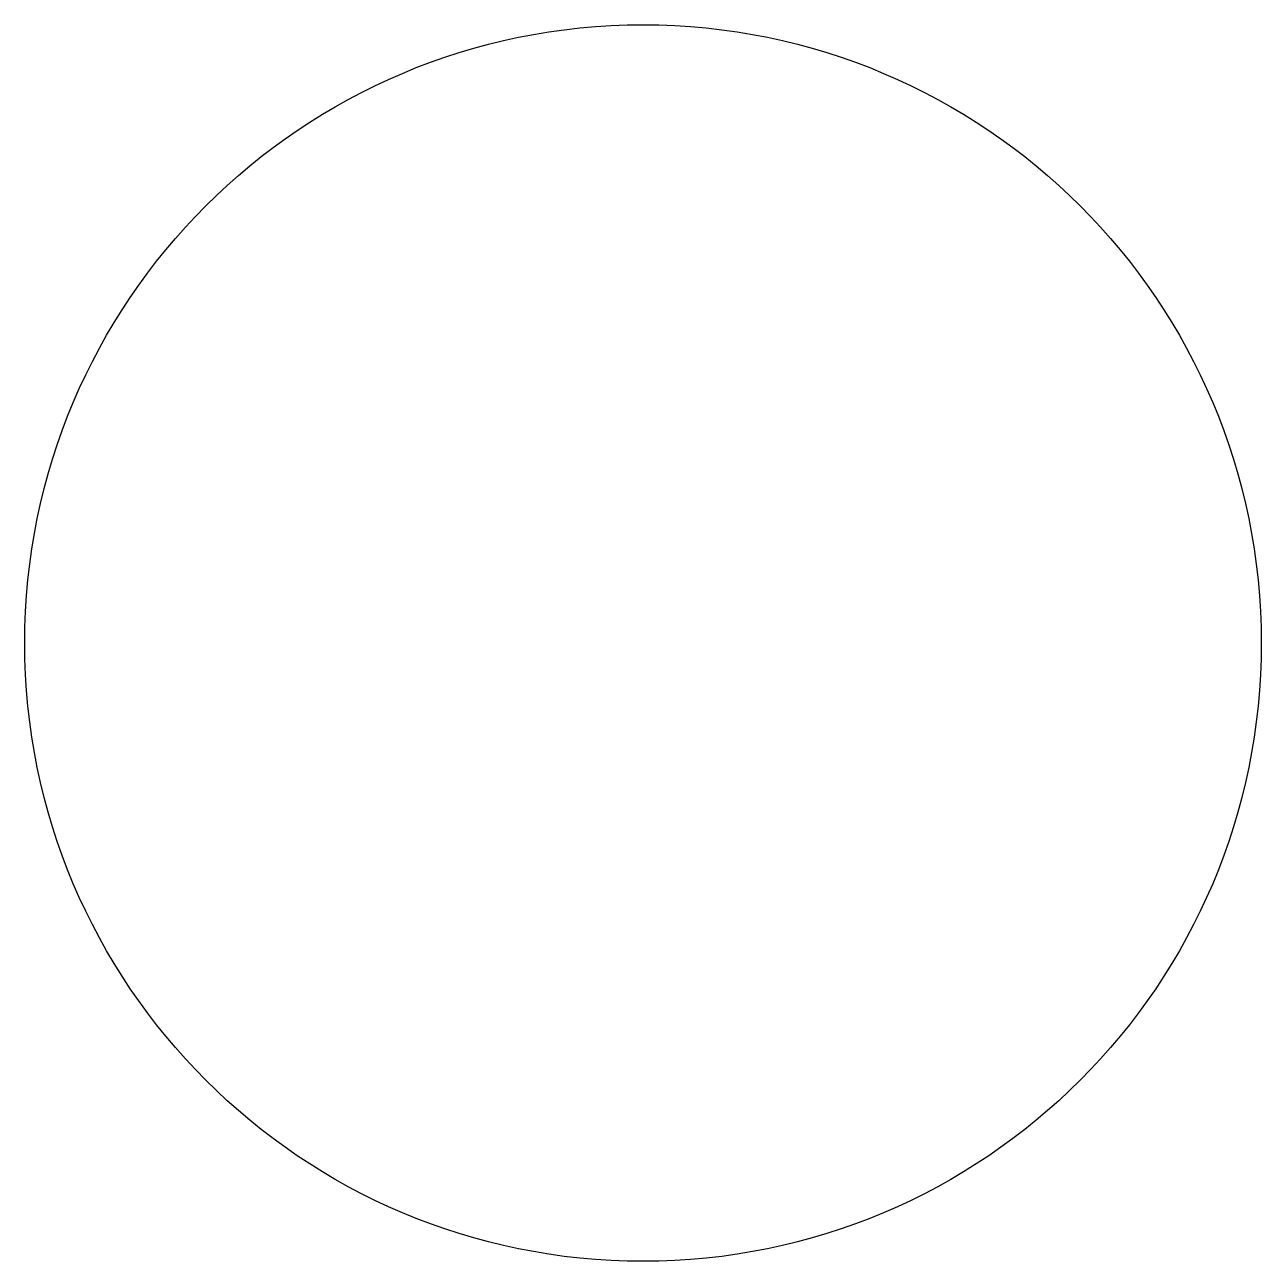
# Model space of a CAD drawing. Header units: millimetres. Extents: x 12592 to 26898, y 21948 to 36253.
import ezdxf

# ---------------------------------------------------------------- set-up
doc = ezdxf.new("R2010")
doc.units = ezdxf.units.MM

msp = doc.modelspace()

# ---------------------------------------------------------------- linework, layer by layer
at = {"ltscale": 100}
msp.add_circle((19745, 29100), 7153, dxfattribs=at)

doc.saveas('drawing.dxf')
